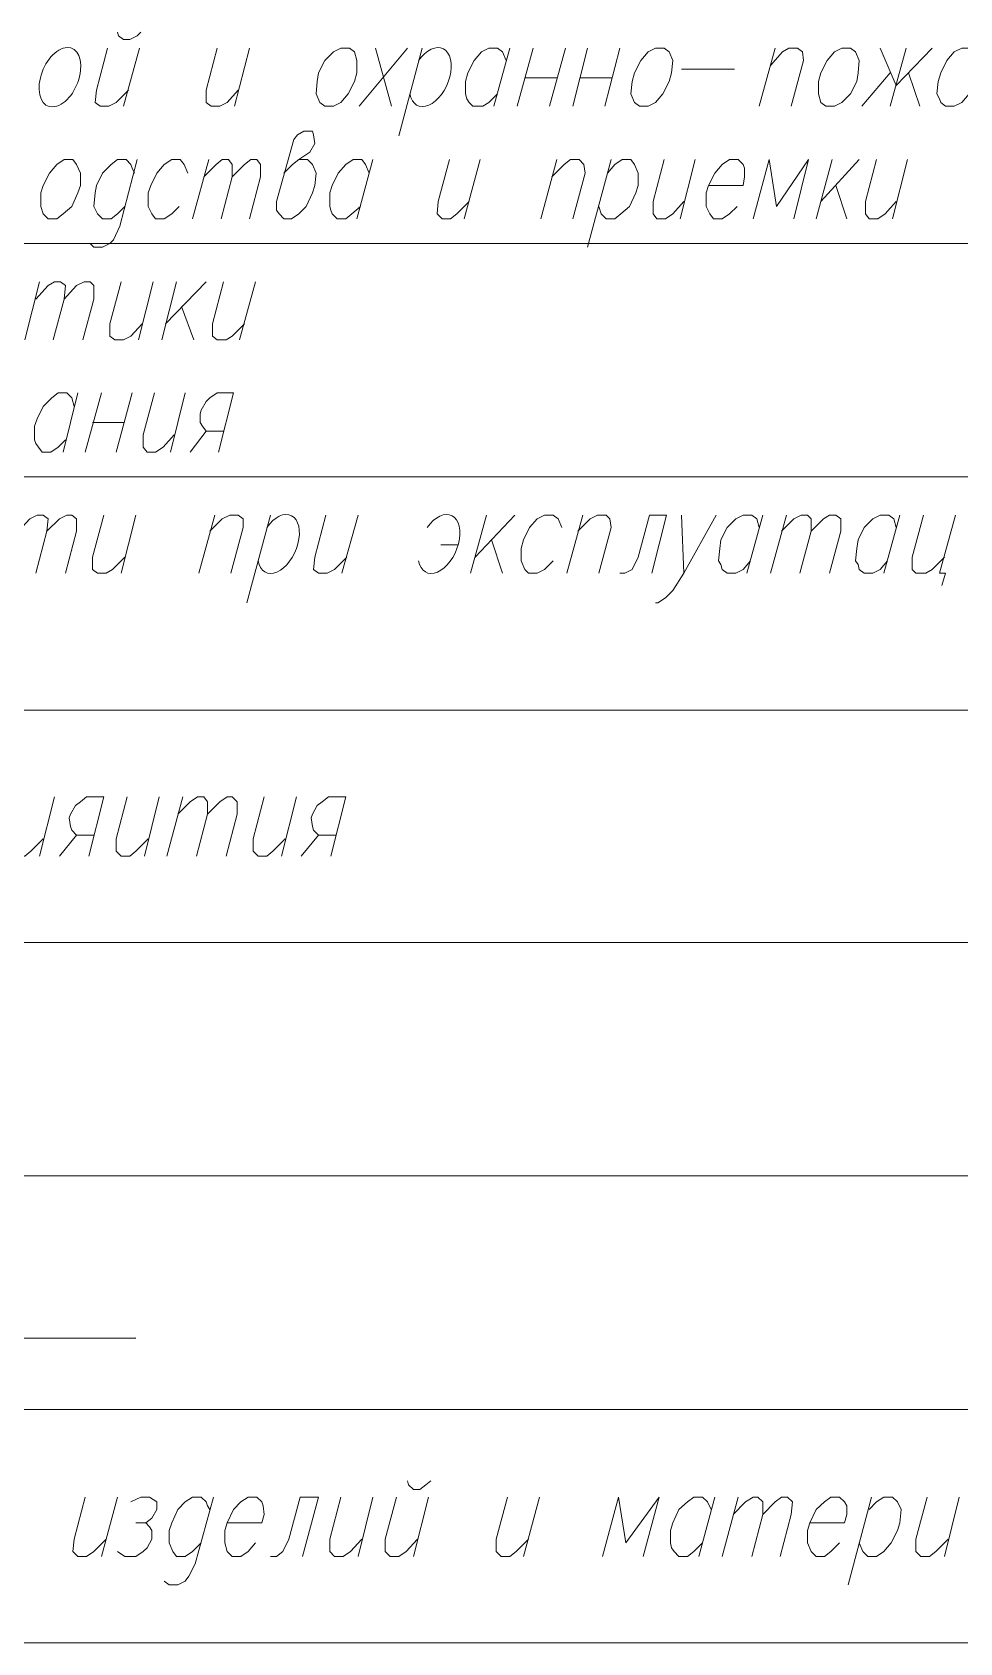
# Model space of a CAD drawing. Header units: millimetres. Extents: x 2185 to 4647, y 1259 to 2456.
# Drawn here: x 3962.16 to 3978.07, y 2339.25 to 2366.85 of the extents above; entities that cross this region are included whole.
import ezdxf

# ---------------------------------------------------------------- set-up
doc = ezdxf.new("R2010")
doc.units = ezdxf.units.MM
doc.layers.add('PDF _0', color=7, linetype='Continuous')
doc.layers.add('PDF _текст', color=7, linetype='Continuous')

msp = doc.modelspace()

# ---------------------------------------------------------------- linework, layer by layer
at = {"layer": 'PDF _0', "lineweight": 20}
for points in [[(3963.62, 2366.853), (3963.641, 2366.789), (3963.726, 2366.726), (3963.831, 2366.726), (3963.958, 2366.789), (3964.022, 2366.853)], [(3963.45, 2366.577), (3963.26, 2365.858), (3963.239, 2365.646), (3963.323, 2365.583), (3963.472, 2365.583), (3963.599, 2365.646), (3963.81, 2365.858)], [(3964.001, 2366.577), (3963.726, 2365.583)], [(3965.334, 2366.577), (3965.144, 2365.858), (3965.144, 2365.646), (3965.228, 2365.583), (3965.377, 2365.583), (3965.504, 2365.646), (3965.694, 2365.858)], [(3965.885, 2366.577), (3965.631, 2365.583)], [(3968.594, 2366.577), (3967.769, 2365.583)], [(3968.044, 2366.577), (3968.319, 2365.583)], [(3968.848, 2366.577), (3968.446, 2365.075)], [(3970.139, 2365.794), (3969.991, 2365.646), (3969.885, 2365.583), (3969.716, 2365.583), (3969.653, 2365.646), (3969.61, 2365.71), (3969.589, 2365.794), (3969.589, 2366.006), (3969.631, 2366.154), (3969.737, 2366.366), (3969.864, 2366.514), (3969.991, 2366.577), (3970.139, 2366.577), (3970.224, 2366.514), (3970.288, 2366.366)], [(3970.351, 2366.577), (3970.076, 2365.583)], [(3970.753, 2366.577), (3970.478, 2365.583)], [(3971.304, 2366.577), (3971.029, 2365.583)], [(3971.685, 2366.577), (3971.431, 2365.583)], [(3972.235, 2366.577), (3971.981, 2365.583)], [(3974.902, 2366.577), (3974.627, 2365.583)], [(3974.818, 2366.281), (3975.029, 2366.514), (3975.135, 2366.577), (3975.283, 2366.577), (3975.368, 2366.514), (3975.389, 2366.366), (3975.177, 2365.583)], [(3977.591, 2366.577), (3976.977, 2365.942), (3976.702, 2366.577)], [(3977.146, 2366.577), (3976.871, 2365.583)], [(3978.226, 2365.794), (3978.099, 2365.646), (3977.972, 2365.583), (3977.823, 2365.583), (3977.739, 2365.646), (3977.718, 2365.71), (3977.675, 2365.794), (3977.696, 2366.006), (3977.739, 2366.154), (3977.845, 2366.366), (3977.972, 2366.514), (3978.099, 2366.577), (3978.247, 2366.577), (3978.331, 2366.514), (3978.395, 2366.366)], [(3973.293, 2366.218), (3974.204, 2366.218)], [(3976.384, 2365.583), (3976.871, 2366.154)], [(3977.188, 2366.154), (3977.379, 2365.583)], [(3970.605, 2366.069), (3971.156, 2366.069)], [(3971.558, 2366.069), (3972.108, 2366.069)], [(3966.477, 2364.439), (3966.626, 2364.588), (3966.731, 2364.672), (3966.922, 2364.799), (3967.007, 2364.948), (3966.985, 2365.096), (3966.964, 2365.159), (3966.816, 2365.159), (3966.71, 2365.096), (3966.647, 2365.011), (3966.35, 2363.953), (3966.35, 2363.804), (3966.393, 2363.741), (3966.477, 2363.656), (3966.604, 2363.656), (3966.731, 2363.741), (3966.858, 2363.868), (3966.964, 2364.101), (3967.007, 2364.228), (3967.028, 2364.439), (3966.964, 2364.588), (3966.88, 2364.672), (3966.731, 2364.672)], [(3963.958, 2364.672), (3963.662, 2363.529), (3963.556, 2363.296), (3963.493, 2363.233), (3963.366, 2363.169), (3963.218, 2363.169), (3963.154, 2363.233)], [(3963.916, 2364.439), (3963.874, 2364.524), (3963.853, 2364.588), (3963.768, 2364.672), (3963.62, 2364.672), (3963.514, 2364.588), (3963.366, 2364.439), (3963.26, 2364.228), (3963.239, 2364.101), (3963.218, 2363.868), (3963.281, 2363.741), (3963.366, 2363.656), (3963.514, 2363.656), (3963.62, 2363.741), (3963.747, 2363.868)], [(3964.826, 2364.439), (3964.763, 2364.588), (3964.699, 2364.672), (3964.551, 2364.672), (3964.424, 2364.588), (3964.297, 2364.439), (3964.191, 2364.228), (3964.149, 2364.101), (3964.149, 2363.868), (3964.212, 2363.741), (3964.276, 2363.656), (3964.424, 2363.656), (3964.551, 2363.741), (3964.678, 2363.868)], [(3965.186, 2364.672), (3964.911, 2363.656)], [(3965.101, 2364.376), (3965.313, 2364.588), (3965.419, 2364.672), (3965.525, 2364.672), (3965.588, 2364.588), (3965.588, 2364.376), (3965.398, 2363.656)], [(3965.588, 2364.376), (3965.8, 2364.588), (3965.906, 2364.672), (3966.012, 2364.672), (3966.075, 2364.588), (3966.075, 2364.376), (3965.885, 2363.656)], [(3967.79, 2363.868), (3967.642, 2363.741), (3967.536, 2363.656), (3967.388, 2363.656), (3967.303, 2363.741), (3967.282, 2363.804), (3967.261, 2363.868), (3967.261, 2364.101), (3967.303, 2364.228), (3967.409, 2364.439), (3967.536, 2364.588), (3967.663, 2364.672), (3967.811, 2364.672), (3967.874, 2364.588), (3967.938, 2364.439)], [(3968.001, 2364.672), (3967.726, 2363.656)], [(3969.314, 2364.672), (3969.123, 2363.953), (3969.102, 2363.741), (3969.187, 2363.656), (3969.335, 2363.656), (3969.441, 2363.741), (3969.653, 2363.953)], [(3969.843, 2364.672), (3969.568, 2363.656)], [(3971.156, 2364.672), (3970.88, 2363.656)], [(3971.071, 2364.376), (3971.283, 2364.588), (3971.388, 2364.672), (3971.537, 2364.672), (3971.621, 2364.588), (3971.642, 2364.439), (3971.431, 2363.656)], [(3972.087, 2364.672), (3971.685, 2363.169)], [(3972.023, 2364.439), (3972.15, 2364.588), (3972.277, 2364.672), (3972.426, 2364.672), (3972.489, 2364.588), (3972.553, 2364.439), (3972.553, 2364.228), (3972.51, 2364.101), (3972.404, 2363.868), (3972.256, 2363.741), (3972.15, 2363.656), (3972.002, 2363.656), (3971.918, 2363.741), (3971.875, 2363.868)], [(3972.997, 2364.672), (3972.807, 2363.953), (3972.807, 2363.741), (3972.87, 2363.656), (3973.018, 2363.656), (3973.145, 2363.741), (3973.336, 2363.953)], [(3973.526, 2364.672), (3973.272, 2363.656)], [(3973.759, 2364.228), (3974.352, 2364.228), (3974.373, 2364.376), (3974.373, 2364.524), (3974.352, 2364.588), (3974.267, 2364.672), (3974.119, 2364.672), (3973.992, 2364.588), (3973.865, 2364.439), (3973.759, 2364.228), (3973.717, 2364.101), (3973.717, 2363.868), (3973.78, 2363.741), (3973.844, 2363.656), (3973.992, 2363.656), (3974.119, 2363.741), (3974.246, 2363.868)], [(3975.22, 2363.656), (3975.474, 2364.672), (3974.923, 2363.868), (3974.796, 2364.672), (3974.521, 2363.656)], [(3975.876, 2364.672), (3975.601, 2363.656)], [(3976.342, 2364.672), (3975.685, 2363.953)], [(3976.638, 2364.672), (3976.448, 2363.953), (3976.448, 2363.741), (3976.511, 2363.656), (3976.659, 2363.656), (3976.786, 2363.741), (3976.977, 2363.953)], [(3977.167, 2364.672), (3976.913, 2363.656)], [(3975.939, 2364.228), (3976.13, 2363.656)], [(3906.657, 2363.233), (3999.14, 2363.233)], [(3962.286, 2362.577), (3962.032, 2361.582)], [(3962.223, 2362.28), (3962.434, 2362.513), (3962.54, 2362.577), (3962.646, 2362.577), (3962.731, 2362.513), (3962.709, 2362.28), (3962.519, 2361.582)], [(3962.709, 2362.28), (3962.921, 2362.513), (3963.048, 2362.577), (3963.154, 2362.577), (3963.218, 2362.513), (3963.218, 2362.28), (3963.027, 2361.582)], [(3963.683, 2362.577), (3963.493, 2361.857), (3963.493, 2361.645), (3963.577, 2361.582), (3963.726, 2361.582), (3963.853, 2361.645), (3964.043, 2361.857)], [(3964.234, 2362.577), (3963.98, 2361.582)], [(3964.636, 2362.577), (3964.382, 2361.582)], [(3965.144, 2362.577), (3964.445, 2361.857)], [(3965.44, 2362.577), (3965.25, 2361.857), (3965.25, 2361.645), (3965.334, 2361.582), (3965.483, 2361.582), (3965.588, 2361.645), (3965.8, 2361.857)], [(3965.991, 2362.577), (3965.715, 2361.582)], [(3964.72, 2362.153), (3964.932, 2361.582)], [(3962.731, 2359.867), (3962.604, 2359.74), (3962.477, 2359.656), (3962.328, 2359.656), (3962.265, 2359.74), (3962.223, 2359.804), (3962.201, 2359.867), (3962.201, 2360.1), (3962.244, 2360.227), (3962.35, 2360.439), (3962.498, 2360.587), (3962.604, 2360.672), (3962.752, 2360.672), (3962.837, 2360.587), (3962.879, 2360.439)], [(3962.942, 2360.672), (3962.688, 2359.656)], [(3963.345, 2360.672), (3963.069, 2359.656)], [(3963.874, 2360.672), (3963.599, 2359.656)], [(3964.255, 2360.672), (3964.064, 2359.952), (3964.064, 2359.74), (3964.128, 2359.656), (3964.276, 2359.656), (3964.403, 2359.74), (3964.593, 2359.952)], [(3964.784, 2360.672), (3964.53, 2359.656)], [(3965.355, 2359.656), (3965.61, 2360.672), (3965.334, 2360.672), (3965.207, 2360.587), (3965.144, 2360.523), (3965.059, 2360.375), (3965.038, 2360.312), (3965.038, 2360.164), (3965.08, 2360.1), (3965.144, 2360.015), (3965.44, 2360.015)], [(3963.196, 2360.164), (3963.726, 2360.164)], [(3964.869, 2359.656), (3965.144, 2360.015)], [(3906.657, 2359.232), (3999.14, 2359.232)], [(3961.926, 2358.301), (3962.117, 2358.512), (3962.244, 2358.576), (3962.35, 2358.576), (3962.434, 2358.512), (3962.413, 2358.301), (3962.223, 2357.581)], [(3962.413, 2358.301), (3962.625, 2358.512), (3962.752, 2358.576), (3962.837, 2358.576), (3962.921, 2358.512), (3962.921, 2358.301), (3962.731, 2357.581)], [(3963.387, 2358.576), (3963.196, 2357.856), (3963.196, 2357.645), (3963.281, 2357.581), (3963.429, 2357.581), (3963.535, 2357.645), (3963.747, 2357.856)], [(3963.937, 2358.576), (3963.683, 2357.581)], [(3965.292, 2358.576), (3965.017, 2357.581)], [(3965.207, 2358.301), (3965.419, 2358.512), (3965.546, 2358.576), (3965.694, 2358.576), (3965.779, 2358.512), (3965.779, 2358.364), (3965.567, 2357.581)], [(3966.245, 2358.576), (3965.842, 2357.073)], [(3967.197, 2358.576), (3967.007, 2357.856), (3966.985, 2357.645), (3967.07, 2357.581), (3967.218, 2357.581), (3967.345, 2357.645), (3967.557, 2357.856)], [(3967.747, 2358.576), (3967.472, 2357.581)], [(3969.949, 2358.576), (3969.674, 2357.581)], [(3970.436, 2358.576), (3969.758, 2357.856)], [(3971.24, 2358.364), (3971.177, 2358.512), (3971.092, 2358.576), (3970.944, 2358.576), (3970.817, 2358.512), (3970.69, 2358.364), (3970.584, 2358.153), (3970.542, 2358.004), (3970.542, 2357.793), (3970.605, 2357.645), (3970.669, 2357.581), (3970.817, 2357.581), (3970.944, 2357.645), (3971.092, 2357.793)], [(3971.6, 2358.576), (3971.325, 2357.581)], [(3971.515, 2358.301), (3971.727, 2358.512), (3971.854, 2358.576), (3972.002, 2358.576), (3972.066, 2358.512), (3972.087, 2358.364), (3971.875, 2357.581)], [(3972.785, 2357.581), (3973.039, 2358.576), (3972.743, 2358.576), (3972.553, 2357.856), (3972.447, 2357.645), (3972.32, 2357.581), (3972.235, 2357.581)], [(3973.293, 2358.576), (3973.336, 2357.581), (3973.886, 2358.576)], [(3974.479, 2357.793), (3974.352, 2357.645), (3974.225, 2357.581), (3974.077, 2357.581), (3973.992, 2357.645), (3973.971, 2357.729), (3973.929, 2357.793), (3973.95, 2358.004), (3973.971, 2358.153), (3974.077, 2358.364), (3974.225, 2358.512), (3974.352, 2358.576), (3974.5, 2358.576), (3974.585, 2358.512), (3974.627, 2358.364)], [(3974.691, 2358.576), (3974.415, 2357.581)], [(3975.093, 2358.576), (3974.818, 2357.581)], [(3975.008, 2358.301), (3975.22, 2358.512), (3975.347, 2358.576), (3975.453, 2358.576), (3975.516, 2358.512), (3975.516, 2358.301), (3975.326, 2357.581)], [(3975.516, 2358.301), (3975.728, 2358.512), (3975.834, 2358.576), (3975.939, 2358.576), (3976.024, 2358.512), (3976.024, 2358.301), (3975.834, 2357.581)], [(3976.829, 2357.793), (3976.702, 2357.645), (3976.575, 2357.581), (3976.426, 2357.581), (3976.342, 2357.645), (3976.321, 2357.729), (3976.278, 2357.793), (3976.299, 2358.004), (3976.321, 2358.153), (3976.426, 2358.364), (3976.575, 2358.512), (3976.702, 2358.576), (3976.85, 2358.576), (3976.934, 2358.512), (3976.977, 2358.364)], [(3977.04, 2358.576), (3976.765, 2357.581)], [(3977.442, 2358.576), (3977.252, 2357.856), (3977.252, 2357.645), (3977.315, 2357.581), (3977.485, 2357.581), (3977.591, 2357.645), (3977.802, 2357.856)], [(3977.993, 2358.576), (3977.718, 2357.581), (3977.823, 2357.581), (3977.76, 2357.369)], [(3970.034, 2358.153), (3970.224, 2357.581)], [(3969.462, 2358.068), (3969.166, 2358.068)], [(3973.336, 2357.581), (3973.145, 2357.285), (3973.018, 2357.158), (3972.891, 2357.073), (3972.849, 2357.073)], [(3906.657, 2355.231), (3999.14, 2355.231)], [(3961.99, 2353.75), (3961.799, 2353.03), (3961.799, 2352.818), (3961.884, 2352.734), (3962.032, 2352.734), (3962.138, 2352.818), (3962.35, 2353.03)], [(3962.54, 2353.75), (3962.286, 2352.734)], [(3963.133, 2352.734), (3963.387, 2353.75), (3963.091, 2353.75), (3962.985, 2353.665), (3962.9, 2353.601), (3962.815, 2353.453), (3962.794, 2353.39), (3962.815, 2353.242), (3962.837, 2353.178), (3962.921, 2353.093), (3963.218, 2353.093)], [(3963.789, 2353.75), (3963.599, 2353.03), (3963.599, 2352.818), (3963.683, 2352.734), (3963.831, 2352.734), (3963.937, 2352.818), (3964.149, 2353.03)], [(3964.339, 2353.75), (3964.085, 2352.734)], [(3964.742, 2353.75), (3964.466, 2352.734)], [(3964.657, 2353.453), (3964.869, 2353.665), (3964.996, 2353.75), (3965.101, 2353.75), (3965.165, 2353.665), (3965.165, 2353.453), (3964.974, 2352.734)], [(3965.165, 2353.453), (3965.377, 2353.665), (3965.504, 2353.75), (3965.588, 2353.75), (3965.673, 2353.665), (3965.673, 2353.453), (3965.483, 2352.734)], [(3966.139, 2353.75), (3965.948, 2353.03), (3965.948, 2352.818), (3966.033, 2352.734), (3966.181, 2352.734), (3966.287, 2352.818), (3966.499, 2353.03)], [(3966.689, 2353.75), (3966.435, 2352.734)], [(3967.282, 2352.734), (3967.536, 2353.75), (3967.239, 2353.75), (3967.134, 2353.665), (3967.049, 2353.601), (3966.964, 2353.453), (3966.943, 2353.39), (3966.964, 2353.242), (3966.985, 2353.178), (3967.07, 2353.093), (3967.366, 2353.093)], [(3962.625, 2352.734), (3962.921, 2353.093)], [(3966.774, 2352.734), (3967.07, 2353.093)], [(3906.657, 2351.252), (3999.14, 2351.252)], [(3906.657, 2347.251), (3999.14, 2347.251)], [(3906.657, 2343.25), (3999.14, 2343.25)], [(3906.657, 2339.25), (3999.14, 2339.25)]]:
    msp.add_lwpolyline(points, dxfattribs=at)
for points in [[(3967.451, 2366.577), (3967.599, 2366.577), (3967.684, 2366.514), (3967.726, 2366.366), (3967.726, 2366.154), (3967.684, 2366.006), (3967.578, 2365.794), (3967.451, 2365.646), (3967.324, 2365.583), (3967.176, 2365.583), (3967.091, 2365.646), (3967.028, 2365.794), (3967.049, 2366.006), (3967.07, 2366.154), (3967.176, 2366.366), (3967.324, 2366.514)], [(3972.849, 2366.577), (3972.997, 2366.577), (3973.082, 2366.514), (3973.145, 2366.366), (3973.124, 2366.154), (3973.082, 2366.006), (3972.976, 2365.794), (3972.849, 2365.646), (3972.722, 2365.583), (3972.574, 2365.583), (3972.489, 2365.646), (3972.426, 2365.794), (3972.447, 2366.006), (3972.489, 2366.154), (3972.595, 2366.366), (3972.722, 2366.514)], [(3976.045, 2366.577), (3976.194, 2366.577), (3976.278, 2366.514), (3976.342, 2366.366), (3976.321, 2366.154), (3976.299, 2366.006), (3976.194, 2365.794), (3976.045, 2365.646), (3975.918, 2365.583), (3975.77, 2365.583), (3975.685, 2365.646), (3975.643, 2365.794), (3975.643, 2366.006), (3975.685, 2366.154), (3975.791, 2366.366), (3975.918, 2366.514)], [(3962.709, 2364.672), (3962.858, 2364.672), (3962.921, 2364.588), (3962.985, 2364.439), (3962.985, 2364.228), (3962.942, 2364.101), (3962.837, 2363.868), (3962.688, 2363.741), (3962.582, 2363.656), (3962.434, 2363.656), (3962.35, 2363.741), (3962.307, 2363.868), (3962.307, 2364.101), (3962.35, 2364.228), (3962.455, 2364.439), (3962.582, 2364.588)]]:
    msp.add_lwpolyline(points, close=True, dxfattribs=at)
at = {"layer": 'PDF _0', "lineweight": 25}
msp.add_lwpolyline([(3939.361, 2344.436), (3963.937, 2344.478)], dxfattribs=at)
at = {"layer": 'PDF _0', "lineweight": 20}
for centre, major_axis, ratio, start_param, end_param in [((3962.635, 2366.081), (0.208, 0.495), 0.589085, 0.469595, 6.75278), ((3968.986, 2366.083), (0.212, 0.49), 0.591439, 2.429145, 7.511203), ((3966.383, 2358.082), (0.212, 0.49), 0.591439, 2.429145, 7.511203), ((3969.135, 2358.082), (0.212, 0.49), 0.591439, 2.429145, 7.511203)]:
    msp.add_ellipse(centre, major_axis=major_axis, ratio=ratio, start_param=start_param, end_param=end_param, dxfattribs=at)
at = {"layer": 'PDF _текст', "lineweight": 20}
for points in [[(3968.594, 2342.023), (3968.615, 2341.959), (3968.7, 2341.874), (3968.806, 2341.874), (3968.912, 2341.959), (3968.996, 2342.023)], [(3963.069, 2341.747), (3962.879, 2341.028), (3962.858, 2340.816), (3962.942, 2340.731), (3963.091, 2340.731), (3963.218, 2340.816), (3963.429, 2341.028)], [(3963.62, 2341.747), (3963.345, 2340.731)], [(3963.853, 2341.663), (3964.022, 2341.747), (3964.17, 2341.747), (3964.297, 2341.663), (3964.297, 2341.536), (3964.212, 2341.388), (3964.107, 2341.303), (3963.937, 2341.303)], [(3965.271, 2341.747), (3964.953, 2340.604), (3964.847, 2340.393), (3964.784, 2340.308), (3964.657, 2340.244), (3964.509, 2340.244), (3964.424, 2340.308)], [(3965.207, 2341.536), (3965.165, 2341.599), (3965.144, 2341.663), (3965.059, 2341.747), (3964.911, 2341.747), (3964.784, 2341.663), (3964.657, 2341.536), (3964.551, 2341.303), (3964.509, 2341.176), (3964.509, 2340.964), (3964.572, 2340.816), (3964.636, 2340.731), (3964.784, 2340.731), (3964.911, 2340.816), (3965.059, 2340.964)], [(3965.504, 2341.303), (3966.096, 2341.303), (3966.139, 2341.451), (3966.118, 2341.599), (3966.096, 2341.663), (3966.012, 2341.747), (3965.864, 2341.747), (3965.737, 2341.663), (3965.61, 2341.536), (3965.504, 2341.303), (3965.461, 2341.176), (3965.461, 2340.964), (3965.504, 2340.816), (3965.588, 2340.731), (3965.737, 2340.731), (3965.864, 2340.816), (3965.991, 2340.964)], [(3966.795, 2340.731), (3967.07, 2341.747), (3966.753, 2341.747), (3966.562, 2341.028), (3966.456, 2340.816), (3966.35, 2340.731), (3966.245, 2340.731)], [(3967.451, 2341.747), (3967.261, 2341.028), (3967.261, 2340.816), (3967.345, 2340.731), (3967.493, 2340.731), (3967.62, 2340.816), (3967.811, 2341.028)], [(3968.001, 2341.747), (3967.747, 2340.731)], [(3968.404, 2341.747), (3968.213, 2341.028), (3968.213, 2340.816), (3968.298, 2340.731), (3968.446, 2340.731), (3968.573, 2340.816), (3968.764, 2341.028)], [(3968.954, 2341.747), (3968.7, 2340.731)], [(3970.309, 2341.747), (3970.118, 2341.028), (3970.118, 2340.816), (3970.203, 2340.731), (3970.351, 2340.731), (3970.457, 2340.816), (3970.669, 2341.028)], [(3970.859, 2341.747), (3970.584, 2340.731)], [(3972.637, 2340.731), (3972.912, 2341.747), (3972.341, 2340.964), (3972.214, 2341.747), (3971.939, 2340.731)], [(3973.653, 2340.964), (3973.505, 2340.816), (3973.399, 2340.731), (3973.251, 2340.731), (3973.166, 2340.816), (3973.124, 2340.879), (3973.103, 2340.964), (3973.103, 2341.176), (3973.145, 2341.303), (3973.251, 2341.536), (3973.399, 2341.663), (3973.505, 2341.747), (3973.653, 2341.747), (3973.738, 2341.663), (3973.802, 2341.536)], [(3973.865, 2341.747), (3973.59, 2340.731)], [(3974.267, 2341.747), (3973.992, 2340.731)], [(3974.183, 2341.451), (3974.394, 2341.663), (3974.521, 2341.747), (3974.606, 2341.747), (3974.691, 2341.663), (3974.691, 2341.451), (3974.5, 2340.731)], [(3974.691, 2341.451), (3974.902, 2341.663), (3975.008, 2341.747), (3975.114, 2341.747), (3975.199, 2341.663), (3975.177, 2341.451), (3974.987, 2340.731)], [(3975.495, 2341.303), (3976.088, 2341.303), (3976.13, 2341.451), (3976.13, 2341.599), (3976.088, 2341.663), (3976.003, 2341.747), (3975.855, 2341.747), (3975.749, 2341.663), (3975.601, 2341.536), (3975.495, 2341.303), (3975.453, 2341.176), (3975.453, 2340.964), (3975.516, 2340.816), (3975.601, 2340.731), (3975.749, 2340.731), (3975.855, 2340.816), (3976.003, 2340.964)], [(3976.553, 2341.747), (3976.151, 2340.244)], [(3976.511, 2341.536), (3976.638, 2341.663), (3976.765, 2341.747), (3976.913, 2341.747), (3976.998, 2341.663), (3977.061, 2341.536), (3977.04, 2341.303), (3976.998, 2341.176), (3976.892, 2340.964), (3976.765, 2340.816), (3976.638, 2340.731), (3976.49, 2340.731), (3976.405, 2340.816), (3976.342, 2340.964)], [(3977.506, 2341.747), (3977.315, 2341.028), (3977.315, 2340.816), (3977.4, 2340.731), (3977.548, 2340.731), (3977.654, 2340.816), (3977.866, 2341.028)], [(3978.056, 2341.747), (3977.802, 2340.731)], [(3964.107, 2341.303), (3964.17, 2341.239), (3964.212, 2341.176), (3964.212, 2341.028), (3964.128, 2340.879), (3964.064, 2340.816), (3963.937, 2340.731), (3963.747, 2340.731), (3963.62, 2340.816)]]:
    msp.add_lwpolyline(points, dxfattribs=at)

doc.saveas('drawing.dxf')
